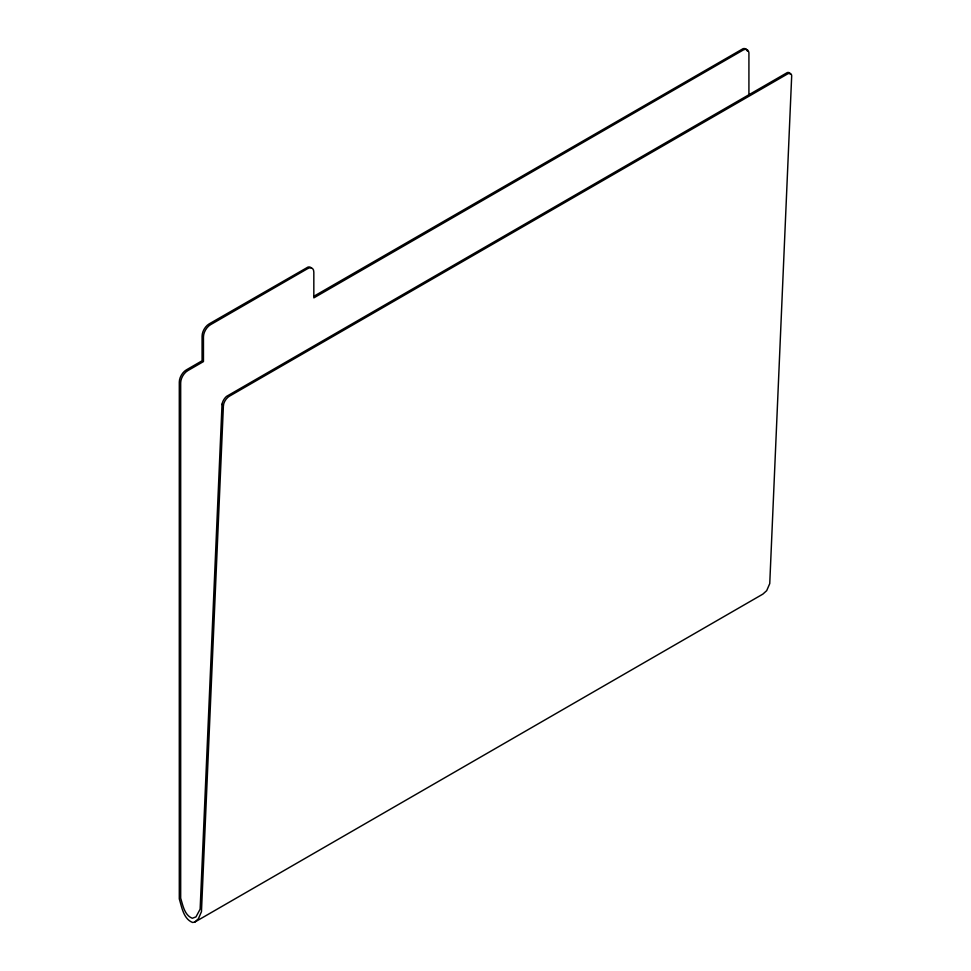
<?xml version="1.0" encoding="UTF-8"?>
<svg xmlns="http://www.w3.org/2000/svg" width="971" height="971" viewBox="0 0 971 971"><rect width="100%" height="100%" fill="white"/><g stroke="black" fill="none" stroke-linecap="round" stroke-linejoin="round"><path stroke-width="1.46" d="M194.601 922.195L198.412 918.748L201.458 911.696L223.427 405.174A8.193 4.491 -57.6 0 1 229.423 396.192L787.59 73.93A6.105 3.35 -57.6 0 1 791.693 75.689L769.748 583.607L766.689 590.659L762.878 594.106L194.601 922.195L192.513 922.45C183.458 918.833 181.832 907.193 179.295 898.903L179.295 382.076A9.965 5.753 -60 0 1 186.347 369.878L202.077 360.787L202.077 336.112A9.965 5.753 -60 0 1 209.129 323.913L307.904 267.122A8.666 5.001 -60 0 1 311.618 268.275M313.754 296.325L743.046 48.696A8.666 5.001 -60 0 1 746.76 49.849M748.92 95.292L748.92 52.81A8.666 5.001 -60 0 0 743.64 49.764L313.827 297.879L313.827 272.135A8.666 5.001 -60 0 0 307.698 268.603L210.513 324.715A9.965 5.753 -60 0 0 203.461 336.913L203.461 361.588L187.731 370.679A9.965 5.753 -60 0 0 180.679 382.877L180.679 898.163C182.876 905.312 184.49 915.228 192.294 918.263L195.96 916.915L200.135 909.184L222.031 404.288A8.193 4.491 -57.6 0 1 226.522 396.399L787.311 72.57A6.105 3.35 -57.6 0 1 790.212 74.245M747.124 50.468A8.666 5.001 -60 0 1 747.379 51.196M223.427 405.174L222.007 404.385L223.427 405.174"/></g></svg>
